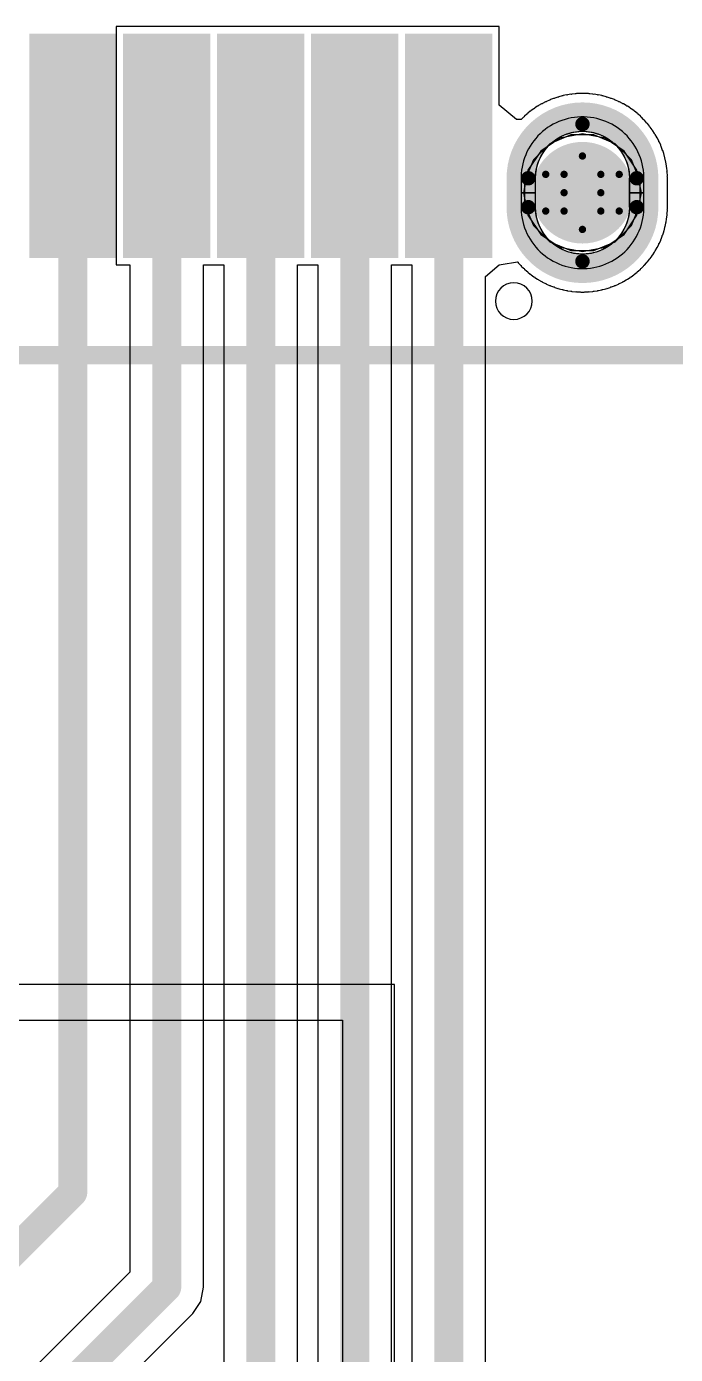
# Model space of a CAD drawing. Header units: inches. Extents: x -3 to 423, y -3 to 110.
# Drawn here: x 55.65 to 60.14, y 66.96 to 76.15 of the extents above; entities that cross this region are included whole.
import ezdxf

# ---------------------------------------------------------------- set-up
doc = ezdxf.new("R2010")
doc.units = ezdxf.units.IN
for name, color, linetype in [('Bottom Layer', 5, 'Continuous'), ('Bottom Solder', 6, 'Continuous'), ('Drill Drawing', 1, 'Continuous'), ('Mechanical 1', 6, 'Continuous'), ('Mid Layer', 16, 'Continuous'), ('Mid Layer 2', 76, 'Continuous'), ('Multi-Layer', 9, 'Continuous'), ('Pad Holes', 156, 'Continuous'), ('Top Layer', 1, 'Continuous'), ('Top Overlay', 2, 'Continuous'), ('Top Paste', 8, 'Continuous'), ('Top Solder', 216, 'Continuous')]:
    doc.layers.add(name, color=color, linetype=linetype)

# ---------------------------------------------------------------- blocks, each defined once
blk = doc.blocks.new('MOLEX_0475890001_59')
at = {"layer": 'Bottom Layer'}
h = blk.add_hatch(color=5, dxfattribs=at)
edge = h.paths.add_edge_path()
edge.add_arc((-2.225, 3), 0.25, 0, 360)
at = {"layer": 'Bottom Solder'}
h = blk.add_hatch(color=6, dxfattribs=at)
edge = h.paths.add_edge_path()
edge.add_arc((-2.225, 3), 0.3516, 0, 360)
at = {"layer": 'Mid Layer'}
h = blk.add_hatch(color=16, dxfattribs=at)
edge = h.paths.add_edge_path()
edge.add_arc((-2.225, 3), 0.25, 0, 360)
at = {"layer": 'Mid Layer 2'}
h = blk.add_hatch(color=76, dxfattribs=at)
edge = h.paths.add_edge_path()
edge.add_arc((-2.225, 3), 0.25, 0, 360)
at = {"layer": 'Multi-Layer'}
h = blk.add_hatch(color=9, dxfattribs=at)
edge = h.paths.add_edge_path()
edge.add_arc((-2.225, 3), 0.25, 0, 360)
at = {"layer": 'Pad Holes'}
h = blk.add_hatch(color=7, dxfattribs=at)
edge = h.paths.add_edge_path()
edge.add_arc((-2.225, 3), 0.25, 0, 360)
at = {"layer": 'Top Layer'}
for points in [[(-1.5, 3.35), (-1.1, 3.35), (-1.1, 2), (-1.5, 2)], [(-0.85, 3.35), (-0.45, 3.35), (-0.45, 2), (-0.85, 2)], [(-0.2, 3.35), (0.2, 3.35), (0.2, 2), (-0.2, 2)], [(0.45, 3.35), (0.85, 3.35), (0.85, 2), (0.45, 2)], [(1.1, 3.35), (1.5, 3.35), (1.5, 2), (1.1, 2)]]:
    blk.add_hatch(color=1, dxfattribs=at).paths.add_polyline_path(points)
h = blk.add_hatch(color=1, dxfattribs=at)
edge = h.paths.add_edge_path()
edge.add_arc((-2.225, 3), 0.25, 0, 360)
at = {"layer": 'Top Paste'}
for points in [[(-1.5, 3.35), (-1.1, 3.35), (-1.1, 2), (-1.5, 2)], [(-0.85, 3.35), (-0.45, 3.35), (-0.45, 2), (-0.85, 2)], [(-0.2, 3.35), (0.2, 3.35), (0.2, 2), (-0.2, 2)], [(0.45, 3.35), (0.85, 3.35), (0.85, 2), (0.45, 2)], [(1.1, 3.35), (1.5, 3.35), (1.5, 2), (1.1, 2)]]:
    blk.add_hatch(color=8, dxfattribs=at).paths.add_polyline_path(points)
at = {"layer": 'Top Solder'}
for points in [[(-1.6016, 3.4516), (-0.9984, 3.4516), (-0.9984, 1.8984), (-1.6016, 1.8984)], [(-0.9516, 3.4516), (-0.3484, 3.4516), (-0.3484, 1.8984), (-0.9516, 1.8984)], [(-0.3016, 3.4516), (0.3016, 3.4516), (0.3016, 1.8984), (-0.3016, 1.8984)], [(0.3484, 3.4516), (0.9516, 3.4516), (0.9516, 1.8984), (0.3484, 1.8984)], [(0.9984, 3.4516), (1.6016, 3.4516), (1.6016, 1.8984), (0.9984, 1.8984)]]:
    blk.add_hatch(color=216, dxfattribs=at).paths.add_polyline_path(points)
h = blk.add_hatch(color=216, dxfattribs=at)
edge = h.paths.add_edge_path()
edge.add_arc((-2.225, 3), 0.3516, 0, 360)
at = {"layer": 'Mechanical 1'}
for points, format in [([(3, 4.125, 0.127, 0.127, 0), (-3, 4.125, 0.127, 0.127, 0)], "xyseb"), ([(-2.55, 3.1, -0.414214), (-2.225, 3.425)], "xyb"), ([(-2.55, 3.1, -0.414214), (-2.225, 3.425)], "xyb"), ([(-2.225, 3.425, -0.414214), (-1.9, 3.1)], "xyb"), ([(-2.225, 3.425, -0.414214), (-1.9, 3.1)], "xyb"), ([(-2.225, 2.575, -0.414214), (-2.55, 2.9)], "xyb"), ([(-2.225, 2.575, -0.414214), (-2.55, 2.9)], "xyb"), ([(-1.9, 2.9, -0.414214), (-2.225, 2.575)], "xyb"), ([(-1.9, 2.9, -0.414214), (-2.225, 2.575)], "xyb")]:
    blk.add_lwpolyline(points, format=format, dxfattribs=at)
for points in [[(-2.225, 3.425, 1), (-2.225, 3.425, 1)], [(-2.225, 3.425, 1), (-2.225, 3.425, 1)], [(-2.225, 3.425, 1), (-2.225, 3.425, 1)], [(-2.225, 3.425, 1), (-2.225, 3.425, 1)], [(-2.55, 3.1, 1), (-2.55, 3.1, 1)], [(-2.55, 3.1, 1), (-2.55, 3.1, 1)], [(-2.55, 3.1, 1), (-2.55, 3.1, 1)], [(-2.55, 3.1, 1), (-2.55, 3.1, 1)], [(-1.9, 3.1, 1), (-1.9, 3.1, 1)], [(-1.9, 3.1, 1), (-1.9, 3.1, 1)], [(-1.9, 3.1, 1), (-1.9, 3.1, 1)], [(-1.9, 3.1, 1), (-1.9, 3.1, 1)], [(-2.55, 2.9, 1), (-2.55, 2.9, 1)], [(-2.55, 2.9, 1), (-2.55, 2.9, 1)], [(-2.55, 2.9, 1), (-2.55, 2.9, 1)], [(-2.55, 2.9, 1), (-2.55, 2.9, 1)], [(-1.9, 2.9, 1), (-1.9, 2.9, 1)], [(-1.9, 2.9, 1), (-1.9, 2.9, 1)], [(-1.9, 2.9, 1), (-1.9, 2.9, 1)], [(-1.9, 2.9, 1), (-1.9, 2.9, 1)], [(-2.225, 2.575, 1), (-2.225, 2.575, 1)], [(-2.225, 2.575, 1), (-2.225, 2.575, 1)], [(-2.225, 2.575, 1), (-2.225, 2.575, 1)], [(-2.225, 2.575, 1), (-2.225, 2.575, 1)]]:
    blk.add_lwpolyline(points, format="xyb", close=True, dxfattribs=at)
for points in [[(-2.55, 3.1), (-2.55, 2.9)], [(-2.55, 3.1), (-2.55, 2.9)], [(-1.9, 3.1), (-1.9, 2.9)], [(-1.9, 3.1), (-1.9, 2.9)]]:
    blk.add_lwpolyline(points, dxfattribs=at)
at = {"layer": 'Top Layer'}
for p, q in [((-2.3877, 3.4928), (-2.408, 3.4837)), ((-2.3669, 3.5008), (-2.3877, 3.4928)), ((-2.3458, 3.5076), (-2.3669, 3.5008)), ((-2.3242, 3.5134), (-2.3458, 3.5076)), ((-2.3025, 3.518), (-2.3242, 3.5134)), ((-2.2805, 3.5215), (-2.3025, 3.518)), ((-2.2583, 3.5238), (-2.2805, 3.5215)), ((-2.2361, 3.525), (-2.2583, 3.5238)), ((-2.2139, 3.525), (-2.2361, 3.525)), ((-2.1916, 3.5238), (-2.2139, 3.525)), ((-2.1695, 3.5215), (-2.1916, 3.5238)), ((-2.1475, 3.518), (-2.1695, 3.5215)), ((-2.1257, 3.5134), (-2.1475, 3.518)), ((-2.1043, 3.5076), (-2.1257, 3.5134)), ((-2.0831, 3.5008), (-2.1043, 3.5076)), ((-2.0623, 3.4928), (-2.0831, 3.5008)), ((-2.042, 3.4837), (-2.0623, 3.4928)), ((-2.5177, 3.4084), (-2.5334, 3.3927)), ((-2.5011, 3.4233), (-2.5177, 3.4084)), ((-2.4838, 3.4373), (-2.5011, 3.4233)), ((-2.4658, 3.4504), (-2.4838, 3.4373)), ((-2.4471, 3.4625), (-2.4658, 3.4504)), ((-2.4279, 3.4736), (-2.4471, 3.4625)), ((-2.408, 3.4837), (-2.4279, 3.4736)), ((-2.3494, 3.4004), (-2.3335, 3.4065)), ((-2.3335, 3.4065), (-2.3173, 3.4117)), ((-2.3173, 3.4117), (-2.3009, 3.4161)), ((-2.3009, 3.4161), (-2.2842, 3.4197)), ((-2.2842, 3.4197), (-2.2674, 3.4223)), ((-2.2674, 3.4223), (-2.2505, 3.4241)), ((-2.2505, 3.4241), (-2.2335, 3.425)), ((-2.2335, 3.425), (-2.2165, 3.425)), ((-2.2165, 3.425), (-2.1995, 3.4241)), ((-2.1995, 3.4241), (-2.1826, 3.4223)), ((-2.1826, 3.4223), (-2.1658, 3.4197)), ((-2.1658, 3.4197), (-2.1491, 3.4161)), ((-2.1491, 3.4161), (-2.1327, 3.4117)), ((-2.1327, 3.4117), (-2.1165, 3.4065)), ((-2.1165, 3.4065), (-2.1006, 3.4004)), ((-2.0221, 3.4736), (-2.042, 3.4837)), ((-2.0029, 3.4625), (-2.0221, 3.4736)), ((-1.9842, 3.4504), (-2.0029, 3.4625)), ((-1.9662, 3.4373), (-1.9842, 3.4504)), ((-1.9489, 3.4233), (-1.9662, 3.4373)), ((-1.9324, 3.4084), (-1.9489, 3.4233)), ((-1.9166, 3.3927), (-1.9324, 3.4084)), ((-2.5875, 3.3221), (-2.5986, 3.3029)), ((-2.5754, 3.3408), (-2.5875, 3.3221)), ((-2.5623, 3.3588), (-2.5754, 3.3408)), ((-2.5483, 3.3761), (-2.5623, 3.3588)), ((-2.5334, 3.3927), (-2.5483, 3.3761)), ((-2.4829, 3.2979), (-2.4722, 3.3111)), ((-2.4722, 3.3111), (-2.4608, 3.3238)), ((-2.4608, 3.3238), (-2.4488, 3.3358)), ((-2.4488, 3.3358), (-2.4361, 3.3472)), ((-2.4361, 3.3472), (-2.4229, 3.3579)), ((-2.4229, 3.3579), (-2.4091, 3.3679)), ((-2.4091, 3.3679), (-2.3949, 3.3772)), ((-2.3949, 3.3772), (-2.3801, 3.3857)), ((-2.3801, 3.3857), (-2.365, 3.3934)), ((-2.365, 3.3934), (-2.3494, 3.4004)), ((-2.1006, 3.4004), (-2.085, 3.3934)), ((-2.085, 3.3934), (-2.0699, 3.3857)), ((-2.0699, 3.3857), (-2.0551, 3.3772)), ((-2.0551, 3.3772), (-2.0409, 3.3679)), ((-2.0409, 3.3679), (-2.0271, 3.3579)), ((-2.0271, 3.3579), (-2.0139, 3.3472)), ((-2.0139, 3.3472), (-2.0012, 3.3358)), ((-2.0012, 3.3358), (-1.9892, 3.3238)), ((-1.9892, 3.3238), (-1.9778, 3.3111)), ((-1.9778, 3.3111), (-1.9671, 3.2979)), ((-1.9017, 3.3761), (-1.9166, 3.3927)), ((-1.8877, 3.3588), (-1.9017, 3.3761)), ((-1.8746, 3.3408), (-1.8877, 3.3588)), ((-1.8625, 3.3221), (-1.8746, 3.3408)), ((-1.8514, 3.3029), (-1.8625, 3.3221)), ((-2.6326, 3.2208), (-2.6384, 3.1992)), ((-2.6258, 3.2419), (-2.6326, 3.2208)), ((-2.6178, 3.2627), (-2.6258, 3.2419)), ((-2.6087, 3.283), (-2.6178, 3.2627)), ((-2.5986, 3.3029), (-2.6087, 3.283)), ((-2.5315, 3.2085), (-2.5254, 3.2244)), ((-2.5254, 3.2244), (-2.5184, 3.24)), ((-2.5184, 3.24), (-2.5107, 3.2551)), ((-2.5107, 3.2551), (-2.5022, 3.2699)), ((-2.5022, 3.2699), (-2.4929, 3.2841)), ((-2.4929, 3.2841), (-2.4829, 3.2979)), ((-1.9671, 3.2979), (-1.9571, 3.2841)), ((-1.9571, 3.2841), (-1.9478, 3.2699)), ((-1.9478, 3.2699), (-1.9393, 3.2551)), ((-1.9393, 3.2551), (-1.9316, 3.24)), ((-1.9316, 3.24), (-1.9246, 3.2244)), ((-1.9246, 3.2244), (-1.9185, 3.2085)), ((-1.8413, 3.283), (-1.8514, 3.3029)), ((-1.8322, 3.2627), (-1.8413, 3.283)), ((-1.8242, 3.2419), (-1.8322, 3.2627)), ((-1.8174, 3.2208), (-1.8242, 3.2419)), ((-1.8116, 3.1992), (-1.8174, 3.2208)), ((-2.6488, 3.1334), (-2.65, 3.1111)), ((-2.6465, 3.1555), (-2.6488, 3.1334)), ((-2.643, 3.1775), (-2.6465, 3.1555)), ((-2.6384, 3.1992), (-2.643, 3.1775)), ((-2.55, 3.1085), (-2.5491, 3.1255)), ((-2.5491, 3.1255), (-2.5473, 3.1424)), ((-2.5473, 3.1424), (-2.5447, 3.1592)), ((-2.5447, 3.1592), (-2.5411, 3.1759)), ((-2.5411, 3.1759), (-2.5367, 3.1923)), ((-2.5367, 3.1923), (-2.5315, 3.2085)), ((-1.9185, 3.2085), (-1.9133, 3.1923)), ((-1.9133, 3.1923), (-1.9089, 3.1759)), ((-1.9089, 3.1759), (-1.9053, 3.1592)), ((-1.9053, 3.1592), (-1.9027, 3.1424)), ((-1.9027, 3.1424), (-1.9009, 3.1255)), ((-1.9009, 3.1255), (-1.9, 3.1085)), ((-1.807, 3.1775), (-1.8116, 3.1992)), ((-1.8035, 3.1555), (-1.807, 3.1775)), ((-1.8012, 3.1333), (-1.8035, 3.1555)), ((-1.8, 3.1111), (-1.8012, 3.1333)), ((-2.65, 3.1111), (-2.65, 3)), ((-2.55, 3), (-2.55, 3.1085)), ((-1.9, 3.1085), (-1.9, 3)), ((-1.8, 3), (-1.8, 3.1111)), ((-2.65, 3), (-2.55, 3)), ((-2.55, 3), (-2.65, 3)), ((-2.65, 3), (-2.65, 2.8889)), ((-2.55, 2.8915), (-2.55, 3)), ((-1.9, 3), (-1.8, 3)), ((-1.8, 3), (-1.9, 3)), ((-1.9, 3), (-1.9, 2.8915)), ((-1.8, 2.8889), (-1.8, 3)), ((-2.65, 2.8889), (-2.6488, 2.8666)), ((-2.6488, 2.8666), (-2.6465, 2.8445)), ((-2.5491, 2.8745), (-2.55, 2.8915)), ((-2.5473, 2.8576), (-2.5491, 2.8745)), ((-2.5447, 2.8408), (-2.5473, 2.8576)), ((-1.9027, 2.8576), (-1.9053, 2.8408)), ((-1.9009, 2.8745), (-1.9027, 2.8576)), ((-1.9, 2.8915), (-1.9009, 2.8745)), ((-1.8035, 2.8445), (-1.8012, 2.8666)), ((-1.8012, 2.8666), (-1.8, 2.8889)), ((-2.6465, 2.8445), (-2.643, 2.8225)), ((-2.643, 2.8225), (-2.6384, 2.8007)), ((-2.6384, 2.8007), (-2.6326, 2.7793)), ((-2.6326, 2.7793), (-2.6258, 2.7581)), ((-2.6258, 2.7581), (-2.6178, 2.7373)), ((-2.5411, 2.8241), (-2.5447, 2.8408)), ((-2.5367, 2.8077), (-2.5411, 2.8241)), ((-2.5315, 2.7915), (-2.5367, 2.8077)), ((-2.5254, 2.7756), (-2.5315, 2.7915)), ((-2.5184, 2.76), (-2.5254, 2.7756)), ((-2.5107, 2.7449), (-2.5184, 2.76)), ((-1.9316, 2.76), (-1.9393, 2.7449)), ((-1.9246, 2.7756), (-1.9316, 2.76)), ((-1.9185, 2.7915), (-1.9246, 2.7756)), ((-1.9133, 2.8077), (-1.9185, 2.7915)), ((-1.9089, 2.8241), (-1.9133, 2.8077)), ((-1.9053, 2.8408), (-1.9089, 2.8241)), ((-1.8322, 2.7373), (-1.8242, 2.7581)), ((-1.8242, 2.7581), (-1.8174, 2.7793)), ((-1.8174, 2.7793), (-1.8116, 2.8007)), ((-1.8116, 2.8007), (-1.807, 2.8225)), ((-1.807, 2.8225), (-1.8035, 2.8445)), ((-2.6178, 2.7373), (-2.6087, 2.717)), ((-2.6087, 2.717), (-2.5986, 2.6971)), ((-2.5986, 2.6971), (-2.5875, 2.6779)), ((-2.5875, 2.6779), (-2.5754, 2.6592)), ((-2.5022, 2.7301), (-2.5107, 2.7449)), ((-2.4929, 2.7158), (-2.5022, 2.7301)), ((-2.4829, 2.7021), (-2.4929, 2.7158)), ((-2.4722, 2.6889), (-2.4829, 2.7021)), ((-2.4608, 2.6762), (-2.4722, 2.6889)), ((-2.4488, 2.6642), (-2.4608, 2.6762)), ((-1.9892, 2.6762), (-2.0012, 2.6642)), ((-1.9778, 2.6889), (-1.9892, 2.6762)), ((-1.9671, 2.7021), (-1.9778, 2.6889)), ((-1.9571, 2.7159), (-1.9671, 2.7021)), ((-1.9478, 2.7301), (-1.9571, 2.7159)), ((-1.9393, 2.7449), (-1.9478, 2.7301)), ((-1.8746, 2.6592), (-1.8625, 2.6779)), ((-1.8625, 2.6779), (-1.8514, 2.6971)), ((-1.8514, 2.6971), (-1.8413, 2.717)), ((-1.8413, 2.717), (-1.8322, 2.7373)), ((-2.5754, 2.6592), (-2.5623, 2.6412)), ((-2.5623, 2.6412), (-2.5483, 2.6239)), ((-2.5483, 2.6239), (-2.5334, 2.6074)), ((-2.5334, 2.6074), (-2.5177, 2.5916)), ((-2.5177, 2.5916), (-2.5011, 2.5767)), ((-2.5011, 2.5767), (-2.4838, 2.5627)), ((-2.4361, 2.6528), (-2.4488, 2.6642)), ((-2.4229, 2.6421), (-2.4361, 2.6528)), ((-2.4091, 2.6321), (-2.4229, 2.6421)), ((-2.3949, 2.6228), (-2.4091, 2.6321)), ((-2.3801, 2.6143), (-2.3949, 2.6228)), ((-2.365, 2.6066), (-2.3801, 2.6143)), ((-2.3494, 2.5996), (-2.365, 2.6066)), ((-2.3335, 2.5935), (-2.3494, 2.5996)), ((-2.3173, 2.5883), (-2.3335, 2.5935)), ((-2.3009, 2.5839), (-2.3173, 2.5883)), ((-2.2842, 2.5803), (-2.3009, 2.5839)), ((-2.2674, 2.5777), (-2.2842, 2.5803)), ((-2.2505, 2.5759), (-2.2674, 2.5777)), ((-2.2335, 2.575), (-2.2505, 2.5759)), ((-2.2165, 2.575), (-2.2335, 2.575)), ((-2.1995, 2.5759), (-2.2165, 2.575)), ((-2.1826, 2.5777), (-2.1995, 2.5759)), ((-2.1657, 2.5803), (-2.1826, 2.5777)), ((-2.1491, 2.5839), (-2.1657, 2.5803)), ((-2.1327, 2.5883), (-2.1491, 2.5839)), ((-2.1165, 2.5935), (-2.1327, 2.5883)), ((-2.1006, 2.5996), (-2.1165, 2.5935)), ((-2.085, 2.6066), (-2.1006, 2.5996)), ((-2.0699, 2.6143), (-2.085, 2.6066)), ((-2.0551, 2.6228), (-2.0699, 2.6143)), ((-2.0408, 2.6321), (-2.0551, 2.6228)), ((-2.0271, 2.6421), (-2.0408, 2.6321)), ((-2.0139, 2.6528), (-2.0271, 2.6421)), ((-2.0012, 2.6642), (-2.0139, 2.6528)), ((-1.9662, 2.5627), (-1.9489, 2.5767)), ((-1.9489, 2.5767), (-1.9324, 2.5916)), ((-1.9324, 2.5916), (-1.9166, 2.6074)), ((-1.9166, 2.6074), (-1.9017, 2.6239)), ((-1.9017, 2.6239), (-1.8877, 2.6412)), ((-1.8877, 2.6412), (-1.8746, 2.6592)), ((-2.4838, 2.5627), (-2.4658, 2.5496)), ((-2.4658, 2.5496), (-2.4471, 2.5375)), ((-2.4471, 2.5375), (-2.4279, 2.5264)), ((-2.4279, 2.5264), (-2.408, 2.5163)), ((-2.408, 2.5163), (-2.3877, 2.5072)), ((-2.3877, 2.5072), (-2.3669, 2.4992)), ((-2.3669, 2.4992), (-2.3458, 2.4924)), ((-2.3458, 2.4924), (-2.3242, 2.4866)), ((-2.3242, 2.4866), (-2.3025, 2.482)), ((-2.3025, 2.482), (-2.2805, 2.4785)), ((-2.1695, 2.4785), (-2.1475, 2.482)), ((-2.1475, 2.482), (-2.1257, 2.4866)), ((-2.1257, 2.4866), (-2.1043, 2.4924)), ((-2.1043, 2.4924), (-2.0831, 2.4992)), ((-2.0831, 2.4992), (-2.0623, 2.5072)), ((-2.0623, 2.5072), (-2.042, 2.5163)), ((-2.042, 2.5163), (-2.0221, 2.5264)), ((-2.0221, 2.5264), (-2.0029, 2.5375)), ((-2.0029, 2.5375), (-1.9842, 2.5496)), ((-1.9842, 2.5496), (-1.9662, 2.5627)), ((-2.2805, 2.4785), (-2.2584, 2.4762)), ((-2.2584, 2.4762), (-2.2361, 2.475)), ((-2.2361, 2.475), (-2.2139, 2.475)), ((-2.2139, 2.475), (-2.1916, 2.4762)), ((-2.1916, 2.4762), (-2.1695, 2.4785))]:
    blk.add_line(p, q, dxfattribs=at)
at = {"layer": 'Top Overlay'}
for points in [[(-1.623, 3.75, 1), (-1.877, 3.75, 1)], [(-1.877, 3.75, 1), (-1.877, 3.75, 1)], [(-1.623, 3.75, 1), (-1.623, 3.75, 1)]]:
    blk.add_lwpolyline(points, format="xyb", close=True, dxfattribs=at)
at = {"layer": 'Top Paste'}
for points in [[(-2.6, 3.1, 0.1, 0.1, -0.414214), (-2.225, 3.475, 0.1, 0.1, 0)], [(-2.225, 3.475, 0.1, 0.1, -0.414214), (-1.85, 3.1, 0.1, 0.1, 0)], [(-2.6, 3.1, 0.1, 0.1, 0), (-2.6, 2.9, 0.1, 0.1, 0)], [(-1.85, 3.1, 0.1, 0.1, 0), (-1.85, 2.9, 0.1, 0.1, 0)], [(-2.225, 2.525, 0.1, 0.1, -0.414214), (-2.6, 2.9, 0.1, 0.1, 0)], [(-1.85, 2.9, 0.1, 0.1, -0.414214), (-2.225, 2.525, 0.1, 0.1, 0)]]:
    blk.add_lwpolyline(points, format="xyseb", dxfattribs=at)
for points in [[(-2.25, 3.475, 0.05, 0.05, 1), (-2.2, 3.475, 0.05, 0.05, 1)], [(-2.25, 3.475, 0.05, 0.05, 1), (-2.2, 3.475, 0.05, 0.05, 1)], [(-2.625, 3.1, 0.05, 0.05, 1), (-2.575, 3.1, 0.05, 0.05, 1)], [(-2.625, 3.1, 0.05, 0.05, 1), (-2.575, 3.1, 0.05, 0.05, 1)], [(-1.875, 3.1, 0.05, 0.05, 1), (-1.825, 3.1, 0.05, 0.05, 1)], [(-1.875, 3.1, 0.05, 0.05, 1), (-1.825, 3.1, 0.05, 0.05, 1)], [(-2.625, 2.9, 0.05, 0.05, 1), (-2.575, 2.9, 0.05, 0.05, 1)], [(-2.625, 2.9, 0.05, 0.05, 1), (-2.575, 2.9, 0.05, 0.05, 1)], [(-1.875, 2.9, 0.05, 0.05, 1), (-1.825, 2.9, 0.05, 0.05, 1)], [(-1.875, 2.9, 0.05, 0.05, 1), (-1.825, 2.9, 0.05, 0.05, 1)], [(-2.25, 2.525, 0.05, 0.05, 1), (-2.2, 2.525, 0.05, 0.05, 1)], [(-2.25, 2.525, 0.05, 0.05, 1), (-2.2, 2.525, 0.05, 0.05, 1)]]:
    blk.add_lwpolyline(points, format="xyseb", close=True, dxfattribs=at)
at = {"layer": 'Top Solder'}
for points in [[(-2.65, 3.1, 0.2, 0.2, -0.414214), (-2.225, 3.525, 0.2, 0.2, 0)], [(-2.225, 3.525, 0.2, 0.2, -0.414214), (-1.8, 3.1, 0.2, 0.2, 0)], [(-2.65, 3.1, 0.2, 0.2, 0), (-2.65, 2.9, 0.2, 0.2, 0)], [(-1.8, 3.1, 0.2, 0.2, 0), (-1.8, 2.9, 0.2, 0.2, 0)], [(-2.225, 2.475, 0.2, 0.2, -0.414214), (-2.65, 2.9, 0.2, 0.2, 0)], [(-1.8, 2.9, 0.2, 0.2, -0.414214), (-2.225, 2.475, 0.2, 0.2, 0)]]:
    blk.add_lwpolyline(points, format="xyseb", dxfattribs=at)
for points in [[(-2.275, 3.525, 0.1, 0.1, 1), (-2.175, 3.525, 0.1, 0.1, 1)], [(-2.275, 3.525, 0.1, 0.1, 1), (-2.175, 3.525, 0.1, 0.1, 1)], [(-2.7, 3.1, 0.1, 0.1, 1), (-2.6, 3.1, 0.1, 0.1, 1)], [(-2.7, 3.1, 0.1, 0.1, 1), (-2.6, 3.1, 0.1, 0.1, 1)], [(-1.85, 3.1, 0.1, 0.1, 1), (-1.75, 3.1, 0.1, 0.1, 1)], [(-1.85, 3.1, 0.1, 0.1, 1), (-1.75, 3.1, 0.1, 0.1, 1)], [(-2.7, 2.9, 0.1, 0.1, 1), (-2.6, 2.9, 0.1, 0.1, 1)], [(-2.7, 2.9, 0.1, 0.1, 1), (-2.6, 2.9, 0.1, 0.1, 1)], [(-1.85, 2.9, 0.1, 0.1, 1), (-1.75, 2.9, 0.1, 0.1, 1)], [(-1.85, 2.9, 0.1, 0.1, 1), (-1.75, 2.9, 0.1, 0.1, 1)], [(-2.275, 2.475, 0.1, 0.1, 1), (-2.175, 2.475, 0.1, 0.1, 1)], [(-2.275, 2.475, 0.1, 0.1, 1), (-2.175, 2.475, 0.1, 0.1, 1)]]:
    blk.add_lwpolyline(points, format="xyseb", close=True, dxfattribs=at)

msp = doc.modelspace()

# ---------------------------------------------------------------- linework, layer by layer
at = {"layer": 'Bottom Layer'}
for p, q in [((59.3389, 75.3768), (59.2066, 75.2884)), ((59.495, 75.4078), (59.3389, 75.3768)), ((59.6511, 75.3768), (59.495, 75.4078)), ((59.7834, 75.2884), (59.6511, 75.3768)), ((59.2066, 75.2884), (59.1182, 75.1561)), ((59.8718, 75.1561), (59.7834, 75.2884)), ((59.1182, 75.1561), (59.0872, 75)), ((59.9028, 75), (59.8718, 75.1561)), ((59.0872, 75), (59.1182, 74.8439)), ((59.8718, 74.8439), (59.9028, 75)), ((59.1182, 74.8439), (59.2066, 74.7116)), ((59.7834, 74.7116), (59.8718, 74.8439)), ((59.2066, 74.7116), (59.3389, 74.6232)), ((59.6511, 74.6232), (59.7834, 74.7116)), ((59.3389, 74.6232), (59.495, 74.5922)), ((59.495, 74.5922), (59.6511, 74.6232))]:
    msp.add_line(p, q, dxfattribs=at)
at = {"layer": 'Drill Drawing'}
for points in [[(59.368, 75.127, 0.0508, 0.0508, 0), (59.495, 75.254, 0.0508, 0.0508, 0)], [(59.495, 75.254, 0.0508, 0.0508, 0), (59.622, 75.127, 0.0508, 0.0508, 0)], [(59.241, 75.127, 0.0508, 0.0508, 0), (59.368, 75, 0.0508, 0.0508, 0)], [(59.241, 75.127, 0.0508, 0.0508, 0), (59.368, 75.127, 0.0508, 0.0508, 0)], [(59.622, 75.127, 0.0508, 0.0508, 0), (59.749, 75.127, 0.0508, 0.0508, 0)], [(59.622, 75, 0.0508, 0.0508, 0), (59.749, 75.127, 0.0508, 0.0508, 0)], [(59.241, 74.873, 0.0508, 0.0508, 0), (59.368, 75, 0.0508, 0.0508, 0)], [(59.622, 75, 0.0508, 0.0508, 0), (59.749, 74.873, 0.0508, 0.0508, 0)], [(59.241, 74.873, 0.0508, 0.0508, 0), (59.368, 74.873, 0.0508, 0.0508, 0)], [(59.368, 74.873, 0.0508, 0.0508, 0), (59.495, 74.746, 0.0508, 0.0508, 0)], [(59.495, 74.746, 0.0508, 0.0508, 0), (59.622, 74.873, 0.0508, 0.0508, 0)], [(59.622, 74.873, 0.0508, 0.0508, 0), (59.749, 74.873, 0.0508, 0.0508, 0)]]:
    msp.add_lwpolyline(points, format="xyseb", dxfattribs=at)
for points in [[(59.4823, 75.254, 0.0254, 0.0254, 1), (59.5077, 75.254, 0.0254, 0.0254, 1)], [(59.4823, 75.254, 0.0254, 0.0254, 1), (59.5077, 75.254, 0.0254, 0.0254, 1)], [(59.2283, 75.127, 0.0254, 0.0254, 1), (59.2537, 75.127, 0.0254, 0.0254, 1)], [(59.2283, 75.127, 0.0254, 0.0254, 1), (59.2537, 75.127, 0.0254, 0.0254, 1)], [(59.3553, 75.127, 0.0254, 0.0254, 1), (59.3807, 75.127, 0.0254, 0.0254, 1)], [(59.3553, 75.127, 0.0254, 0.0254, 1), (59.3807, 75.127, 0.0254, 0.0254, 1)], [(59.6093, 75.127, 0.0254, 0.0254, 1), (59.6347, 75.127, 0.0254, 0.0254, 1)], [(59.6093, 75.127, 0.0254, 0.0254, 1), (59.6347, 75.127, 0.0254, 0.0254, 1)], [(59.7363, 75.127, 0.0254, 0.0254, 1), (59.7617, 75.127, 0.0254, 0.0254, 1)], [(59.7363, 75.127, 0.0254, 0.0254, 1), (59.7617, 75.127, 0.0254, 0.0254, 1)], [(59.3553, 75, 0.0254, 0.0254, 1), (59.3807, 75, 0.0254, 0.0254, 1)], [(59.3553, 75, 0.0254, 0.0254, 1), (59.3807, 75, 0.0254, 0.0254, 1)], [(59.6093, 75, 0.0254, 0.0254, 1), (59.6347, 75, 0.0254, 0.0254, 1)], [(59.6093, 75, 0.0254, 0.0254, 1), (59.6347, 75, 0.0254, 0.0254, 1)], [(59.2283, 74.873, 0.0254, 0.0254, 1), (59.2537, 74.873, 0.0254, 0.0254, 1)], [(59.2283, 74.873, 0.0254, 0.0254, 1), (59.2537, 74.873, 0.0254, 0.0254, 1)], [(59.3553, 74.873, 0.0254, 0.0254, 1), (59.3807, 74.873, 0.0254, 0.0254, 1)], [(59.3553, 74.873, 0.0254, 0.0254, 1), (59.3807, 74.873, 0.0254, 0.0254, 1)], [(59.6093, 74.873, 0.0254, 0.0254, 1), (59.6347, 74.873, 0.0254, 0.0254, 1)], [(59.6093, 74.873, 0.0254, 0.0254, 1), (59.6347, 74.873, 0.0254, 0.0254, 1)], [(59.7363, 74.873, 0.0254, 0.0254, 1), (59.7617, 74.873, 0.0254, 0.0254, 1)], [(59.7363, 74.873, 0.0254, 0.0254, 1), (59.7617, 74.873, 0.0254, 0.0254, 1)], [(59.4823, 74.746, 0.0254, 0.0254, 1), (59.5077, 74.746, 0.0254, 0.0254, 1)], [(59.4823, 74.746, 0.0254, 0.0254, 1), (59.5077, 74.746, 0.0254, 0.0254, 1)]]:
    msp.add_lwpolyline(points, format="xyseb", close=True, dxfattribs=at)
at = {"layer": 'Mid Layer'}
for p, q in [((59.3389, 75.3768), (59.2066, 75.2884)), ((59.495, 75.4078), (59.3389, 75.3768)), ((59.6511, 75.3768), (59.495, 75.4078)), ((59.7834, 75.2884), (59.6511, 75.3768)), ((59.2066, 75.2884), (59.1182, 75.1561)), ((59.8718, 75.1561), (59.7834, 75.2884)), ((59.1182, 75.1561), (59.0872, 75)), ((59.9028, 75), (59.8718, 75.1561)), ((59.0872, 75), (59.1182, 74.8439)), ((59.8718, 74.8439), (59.9028, 75)), ((59.1182, 74.8439), (59.2066, 74.7116)), ((59.7834, 74.7116), (59.8718, 74.8439)), ((59.2066, 74.7116), (59.3389, 74.6232)), ((59.6511, 74.6232), (59.7834, 74.7116)), ((59.3389, 74.6232), (59.495, 74.5922)), ((59.495, 74.5922), (59.6511, 74.6232))]:
    msp.add_line(p, q, dxfattribs=at)
at = {"layer": 'Mid Layer 2'}
for p, q in [((59.4154, 75.4), (59.2684, 75.3391)), ((59.5746, 75.4), (59.4154, 75.4)), ((59.7216, 75.3391), (59.5746, 75.4)), ((59.2684, 75.3391), (59.1559, 75.2266)), ((59.8341, 75.2266), (59.7216, 75.3391)), ((59.1559, 75.2266), (59.095, 75.0796)), ((59.895, 75.0796), (59.8341, 75.2266)), ((59.095, 75.0796), (59.095, 74.9204)), ((59.895, 74.9204), (59.895, 75.0796)), ((59.095, 74.9204), (59.1559, 74.7734)), ((59.8341, 74.7734), (59.895, 74.9204)), ((59.1559, 74.7734), (59.2684, 74.6609)), ((59.7216, 74.6609), (59.8341, 74.7734)), ((59.2684, 74.6609), (59.4154, 74.6)), ((59.5746, 74.6), (59.7216, 74.6609)), ((59.4154, 74.6), (59.5746, 74.6)), ((58.195, 69.5198), (32.4104, 69.5198)), ((58.195, 31.1644), (58.195, 69.5198)), ((52.5206, 69.2739), (57.8358, 69.2739)), ((57.8358, 69.2739), (57.8358, 31.496))]:
    msp.add_line(p, q, dxfattribs=at)
at = {"layer": 'Top Layer'}
for p, q in [((58.92, 76.15), (56.27, 76.15)), ((56.27, 76.15), (56.27, 74.5)), ((58.92, 75.6048), (58.92, 76.15)), ((59.2663, 75.6411), (59.246, 75.6321)), ((59.2708, 75.6412), (59.2663, 75.6411)), ((59.2741, 75.6444), (59.2708, 75.6412)), ((59.2949, 75.6523), (59.2741, 75.6444)), ((59.2994, 75.6522), (59.2949, 75.6523)), ((59.3029, 75.6552), (59.2994, 75.6522)), ((59.324, 75.662), (59.3029, 75.6552)), ((59.3286, 75.6617), (59.324, 75.662)), ((59.3322, 75.6645), (59.3286, 75.6617)), ((59.3537, 75.6702), (59.3322, 75.6645)), ((59.3582, 75.6696), (59.3537, 75.6702)), ((59.362, 75.6722), (59.3582, 75.6696)), ((59.3838, 75.6768), (59.362, 75.6722)), ((59.3882, 75.676), (59.3838, 75.6768)), ((59.3921, 75.6784), (59.3882, 75.676)), ((59.4141, 75.6819), (59.3921, 75.6784)), ((59.4185, 75.6808), (59.4141, 75.6819)), ((59.4225, 75.683), (59.4185, 75.6808)), ((59.4447, 75.6853), (59.4225, 75.683)), ((59.449, 75.684), (59.4447, 75.6853)), ((59.4532, 75.686), (59.449, 75.684)), ((59.4754, 75.6871), (59.4532, 75.686)), ((59.4797, 75.6856), (59.4754, 75.6871)), ((59.4839, 75.6874), (59.4797, 75.6856)), ((59.5061, 75.6874), (59.4839, 75.6874)), ((59.5104, 75.6856), (59.5061, 75.6874)), ((59.5147, 75.6871), (59.5104, 75.6856)), ((59.5369, 75.686), (59.5147, 75.6871)), ((59.541, 75.684), (59.5369, 75.686)), ((59.5453, 75.6853), (59.541, 75.684)), ((59.5674, 75.683), (59.5453, 75.6853)), ((59.5714, 75.6808), (59.5674, 75.683)), ((59.5759, 75.6819), (59.5714, 75.6808)), ((59.5979, 75.6784), (59.5759, 75.6819)), ((59.6018, 75.676), (59.5979, 75.6784)), ((59.6062, 75.6768), (59.6018, 75.676)), ((59.628, 75.6722), (59.6062, 75.6768)), ((59.6318, 75.6696), (59.628, 75.6722)), ((59.6363, 75.6702), (59.6318, 75.6696)), ((59.6578, 75.6645), (59.6363, 75.6702)), ((59.6614, 75.6617), (59.6578, 75.6645)), ((59.6659, 75.662), (59.6614, 75.6617)), ((59.6871, 75.6552), (59.6659, 75.662)), ((59.6906, 75.6522), (59.6871, 75.6552)), ((59.6951, 75.6523), (59.6906, 75.6522)), ((59.7159, 75.6444), (59.6951, 75.6523)), ((59.7192, 75.6412), (59.7159, 75.6444)), ((59.7237, 75.6411), (59.7192, 75.6412)), ((59.7441, 75.6321), (59.7237, 75.6411)), ((59.0396, 75.5061), (58.92, 75.6048)), ((59.1103, 75.5439), (59.0937, 75.5291)), ((59.1145, 75.5455), (59.1103, 75.5439)), ((59.1167, 75.5495), (59.1145, 75.5455)), ((59.134, 75.5635), (59.1167, 75.5495)), ((59.1384, 75.5648), (59.134, 75.5635)), ((59.1407, 75.5686), (59.1384, 75.5648)), ((59.1587, 75.5817), (59.1407, 75.5686)), ((59.1632, 75.5828), (59.1587, 75.5817)), ((59.1658, 75.5865), (59.1632, 75.5828)), ((59.1844, 75.5987), (59.1658, 75.5865)), ((59.1889, 75.5995), (59.1844, 75.5987)), ((59.1917, 75.6031), (59.1889, 75.5995)), ((59.211, 75.6142), (59.1917, 75.6031)), ((59.2155, 75.6148), (59.211, 75.6142)), ((59.2184, 75.6183), (59.2155, 75.6148)), ((59.2383, 75.6284), (59.2184, 75.6183)), ((59.2428, 75.6288), (59.2383, 75.6284)), ((59.246, 75.6321), (59.2428, 75.6288)), ((59.7472, 75.6287), (59.7441, 75.6321)), ((59.7518, 75.6284), (59.7472, 75.6287)), ((59.7716, 75.6183), (59.7518, 75.6284)), ((59.7745, 75.6148), (59.7716, 75.6183)), ((59.779, 75.6142), (59.7745, 75.6148)), ((59.7983, 75.6031), (59.779, 75.6142)), ((59.8011, 75.5995), (59.7983, 75.6031)), ((59.8055, 75.5987), (59.8011, 75.5995)), ((59.8242, 75.5866), (59.8055, 75.5987)), ((59.8268, 75.5828), (59.8242, 75.5866)), ((59.8313, 75.5817), (59.8268, 75.5828)), ((59.8493, 75.5686), (59.8313, 75.5817)), ((59.8516, 75.5648), (59.8493, 75.5686)), ((59.856, 75.5635), (59.8516, 75.5648)), ((59.8733, 75.5495), (59.856, 75.5635)), ((59.8755, 75.5455), (59.8733, 75.5495)), ((59.8797, 75.5439), (59.8755, 75.5455)), ((59.8963, 75.5291), (59.8797, 75.5439)), ((59.0718, 75.5075), (59.0396, 75.5061)), ((59.0875, 75.5232), (59.0718, 75.5075)), ((59.0918, 75.5249), (59.0875, 75.5232)), ((59.0937, 75.5291), (59.0918, 75.5249)), ((59.8982, 75.5249), (59.8963, 75.5291)), ((59.9025, 75.5232), (59.8982, 75.5249)), ((59.9182, 75.5075), (59.9025, 75.5232)), ((59.9199, 75.5032), (59.9182, 75.5075)), ((59.9241, 75.5013), (59.9199, 75.5032)), ((59.939, 75.4847), (59.9241, 75.5013)), ((59.9405, 75.4805), (59.939, 75.4847)), ((59.9445, 75.4783), (59.9405, 75.4805)), ((59.9585, 75.461), (59.9445, 75.4783)), ((59.9598, 75.4566), (59.9585, 75.461)), ((59.9636, 75.4543), (59.9598, 75.4566)), ((59.9767, 75.4363), (59.9636, 75.4543)), ((59.9778, 75.4318), (59.9767, 75.4363)), ((59.9815, 75.4292), (59.9778, 75.4318)), ((59.9937, 75.4106), (59.9815, 75.4292)), ((59.9945, 75.4061), (59.9937, 75.4106)), ((59.9981, 75.4033), (59.9945, 75.4061)), ((60.0092, 75.384), (59.9981, 75.4033)), ((60.0098, 75.3795), (60.0092, 75.384)), ((60.0133, 75.3765), (60.0098, 75.3795)), ((60.0234, 75.3567), (60.0133, 75.3765)), ((60.0238, 75.3522), (60.0234, 75.3567)), ((60.0271, 75.349), (60.0238, 75.3522)), ((60.0361, 75.3287), (60.0271, 75.349)), ((60.0362, 75.3242), (60.0361, 75.3287)), ((60.0393, 75.3209), (60.0362, 75.3242)), ((60.0473, 75.3001), (60.0393, 75.3209)), ((60.0472, 75.2956), (60.0473, 75.3001)), ((60.0502, 75.2921), (60.0472, 75.2956)), ((60.057, 75.2709), (60.0502, 75.2921)), ((60.0567, 75.2664), (60.057, 75.2709)), ((60.0595, 75.2628), (60.0567, 75.2664)), ((60.0652, 75.2413), (60.0595, 75.2628)), ((60.0646, 75.2368), (60.0652, 75.2413)), ((60.0672, 75.233), (60.0646, 75.2368)), ((60.0718, 75.2112), (60.0672, 75.233)), ((60.071, 75.2067), (60.0718, 75.2112)), ((60.0734, 75.2029), (60.071, 75.2067)), ((60.0769, 75.1809), (60.0734, 75.2029)), ((60.0758, 75.1765), (60.0769, 75.1809)), ((60.078, 75.1725), (60.0758, 75.1765)), ((60.0803, 75.1503), (60.078, 75.1725)), ((60.079, 75.146), (60.0803, 75.1503)), ((60.081, 75.1418), (60.079, 75.146)), ((60.0806, 75.1153), (60.0821, 75.1196)), ((60.0824, 75.1111), (60.0806, 75.1153)), ((60.0821, 75.1196), (60.081, 75.1418)), ((60.0824, 74.8889), (60.0824, 75.1111)), ((60.0734, 74.7971), (60.0769, 74.8191)), ((60.0758, 74.8236), (60.078, 74.8276)), ((60.0769, 74.8191), (60.0758, 74.8236)), ((60.078, 74.8276), (60.0803, 74.8497)), ((60.079, 74.854), (60.081, 74.8581)), ((60.0803, 74.8497), (60.079, 74.854)), ((60.0806, 74.8846), (60.0824, 74.8889)), ((60.0821, 74.8803), (60.0806, 74.8846)), ((60.081, 74.8581), (60.0821, 74.8803)), ((60.0502, 74.7079), (60.0571, 74.7291)), ((60.0567, 74.7336), (60.0595, 74.7372)), ((60.0571, 74.7291), (60.0567, 74.7336)), ((60.0595, 74.7372), (60.0652, 74.7587)), ((60.0646, 74.7632), (60.0672, 74.767)), ((60.0652, 74.7587), (60.0646, 74.7632)), ((60.0672, 74.767), (60.0718, 74.7887)), ((60.071, 74.7932), (60.0734, 74.7971)), ((60.0718, 74.7887), (60.071, 74.7932)), ((60.0133, 74.6234), (60.0234, 74.6432)), ((60.0234, 74.6432), (60.0237, 74.6478)), ((60.0237, 74.6478), (60.0271, 74.6509)), ((60.0271, 74.6509), (60.0361, 74.6713)), ((60.0361, 74.6713), (60.0362, 74.6758)), ((60.0362, 74.6758), (60.0393, 74.6791)), ((60.0393, 74.6791), (60.0473, 74.6999)), ((60.0472, 74.7044), (60.0502, 74.7079)), ((60.0473, 74.6999), (60.0472, 74.7044)), ((59.9445, 74.5217), (59.9585, 74.539)), ((59.9585, 74.539), (59.9598, 74.5434)), ((59.9598, 74.5434), (59.9636, 74.5457)), ((59.9636, 74.5457), (59.9767, 74.5637)), ((59.9767, 74.5637), (59.9778, 74.5682)), ((59.9778, 74.5682), (59.9816, 74.5708)), ((59.9816, 74.5708), (59.9937, 74.5895)), ((59.9937, 74.5895), (59.9945, 74.5939)), ((59.9945, 74.5939), (59.9981, 74.5967)), ((59.9981, 74.5967), (60.0092, 74.616)), ((60.0092, 74.616), (60.0098, 74.6205)), ((60.0098, 74.6205), (60.0133, 74.6234)), ((56.27, 74.5), (56.3651, 74.5)), ((56.3651, 74.5), (56.3651, 67.53)), ((56.8749, 67.4244), (56.8749, 74.5)), ((56.8749, 74.5), (57.0151, 74.5)), ((57.0151, 74.5), (57.0151, 65.6855)), ((57.5249, 65.5799), (57.5249, 74.5)), ((57.5249, 74.5), (57.6651, 74.5)), ((57.6651, 74.5), (57.6651, 65.0355)), ((58.1749, 64.9299), (58.1749, 74.5)), ((58.1749, 74.5), (58.3151, 74.5)), ((58.3151, 74.5), (58.3151, 63.9672)), ((58.8249, 74.4199), (58.92, 74.5)), ((58.92, 74.5), (58.9324, 74.5043)), ((58.9324, 74.5043), (59.0456, 74.5217)), ((59.0456, 74.5217), (59.0495, 74.5195)), ((59.0495, 74.5195), (59.0511, 74.5153)), ((59.0511, 74.5153), (59.0659, 74.4987)), ((59.0659, 74.4987), (59.0701, 74.4968)), ((59.0701, 74.4968), (59.0718, 74.4925)), ((59.0718, 74.4925), (59.0875, 74.4768)), ((59.0875, 74.4768), (59.0918, 74.4751)), ((59.0918, 74.4751), (59.0937, 74.4709)), ((59.0937, 74.4709), (59.1103, 74.456)), ((59.1103, 74.456), (59.1145, 74.4545)), ((59.1145, 74.4545), (59.1167, 74.4505)), ((59.1167, 74.4505), (59.134, 74.4365)), ((59.856, 74.4365), (59.8733, 74.4505)), ((59.8733, 74.4505), (59.8755, 74.4545)), ((59.8755, 74.4545), (59.8797, 74.456)), ((59.8797, 74.456), (59.8963, 74.4709)), ((59.8963, 74.4709), (59.8982, 74.4751)), ((59.8982, 74.4751), (59.9025, 74.4768)), ((59.9025, 74.4768), (59.9182, 74.4925)), ((59.9182, 74.4925), (59.9199, 74.4968)), ((59.9199, 74.4968), (59.9241, 74.4987)), ((59.9241, 74.4987), (59.939, 74.5153)), ((59.939, 74.5153), (59.9405, 74.5195)), ((59.9405, 74.5195), (59.9445, 74.5217)), ((58.8249, 63.8616), (58.8249, 74.4199)), ((59.134, 74.4365), (59.1384, 74.4352)), ((59.1384, 74.4352), (59.1408, 74.4314)), ((59.1408, 74.4314), (59.1587, 74.4183)), ((59.1587, 74.4183), (59.1632, 74.4172)), ((59.1632, 74.4172), (59.1658, 74.4134)), ((59.1658, 74.4134), (59.1845, 74.4013)), ((59.1845, 74.4013), (59.1889, 74.4005)), ((59.1889, 74.4005), (59.1917, 74.3969)), ((59.1917, 74.3969), (59.211, 74.3858)), ((59.211, 74.3858), (59.2155, 74.3852)), ((59.2155, 74.3852), (59.2184, 74.3817)), ((59.2184, 74.3817), (59.2382, 74.3716)), ((59.2382, 74.3716), (59.2428, 74.3713)), ((59.2428, 74.3713), (59.2459, 74.3679)), ((59.2459, 74.3679), (59.2663, 74.3589)), ((59.2663, 74.3589), (59.2708, 74.3588)), ((59.2708, 74.3588), (59.2741, 74.3557)), ((59.2741, 74.3557), (59.2949, 74.3477)), ((59.6951, 74.3477), (59.7159, 74.3557)), ((59.7159, 74.3557), (59.7192, 74.3588)), ((59.7192, 74.3588), (59.7237, 74.3589)), ((59.7237, 74.3589), (59.744, 74.3679)), ((59.744, 74.3679), (59.7472, 74.3712)), ((59.7472, 74.3712), (59.7517, 74.3716)), ((59.7517, 74.3716), (59.7715, 74.3817)), ((59.7715, 74.3817), (59.7745, 74.3852)), ((59.7745, 74.3852), (59.779, 74.3858)), ((59.779, 74.3858), (59.7983, 74.3969)), ((59.7983, 74.3969), (59.8011, 74.4005)), ((59.8011, 74.4005), (59.8056, 74.4013)), ((59.8056, 74.4013), (59.8242, 74.4135)), ((59.8242, 74.4135), (59.8268, 74.4172)), ((59.8268, 74.4172), (59.8312, 74.4183)), ((59.8312, 74.4183), (59.8493, 74.4314)), ((59.8493, 74.4314), (59.8516, 74.4352)), ((59.8516, 74.4352), (59.856, 74.4365)), ((59.2949, 74.3477), (59.2994, 74.3478)), ((59.2994, 74.3478), (59.3029, 74.3448)), ((59.3029, 74.3448), (59.3241, 74.3379)), ((59.3241, 74.3379), (59.3286, 74.3383)), ((59.3286, 74.3383), (59.3322, 74.3355)), ((59.3322, 74.3355), (59.3537, 74.3298)), ((59.3537, 74.3298), (59.3582, 74.3304)), ((59.3582, 74.3304), (59.362, 74.3278)), ((59.362, 74.3278), (59.3837, 74.3232)), ((59.3837, 74.3232), (59.3882, 74.324)), ((59.3882, 74.324), (59.3921, 74.3216)), ((59.3921, 74.3216), (59.4141, 74.3181)), ((59.4141, 74.3181), (59.4186, 74.3192)), ((59.4186, 74.3192), (59.4226, 74.317)), ((59.4226, 74.317), (59.4447, 74.3147)), ((59.4447, 74.3147), (59.449, 74.316)), ((59.449, 74.316), (59.4531, 74.314)), ((59.4531, 74.314), (59.4753, 74.3129)), ((59.4753, 74.3129), (59.4797, 74.3144)), ((59.4797, 74.3144), (59.4839, 74.3126)), ((59.4839, 74.3126), (59.5061, 74.3126)), ((59.5061, 74.3126), (59.5103, 74.3144)), ((59.5103, 74.3144), (59.5146, 74.3129)), ((59.5146, 74.3129), (59.5368, 74.314)), ((59.5368, 74.314), (59.5409, 74.316)), ((59.5409, 74.316), (59.5454, 74.3147)), ((59.5454, 74.3147), (59.5675, 74.317)), ((59.5675, 74.317), (59.5715, 74.3192)), ((59.5715, 74.3192), (59.5759, 74.3181)), ((59.5759, 74.3181), (59.5979, 74.3216)), ((59.5979, 74.3216), (59.6017, 74.324)), ((59.6017, 74.324), (59.6062, 74.3232)), ((59.6062, 74.3232), (59.628, 74.3278)), ((59.628, 74.3278), (59.6318, 74.3304)), ((59.6318, 74.3304), (59.6363, 74.3298)), ((59.6363, 74.3298), (59.6578, 74.3355)), ((59.6578, 74.3355), (59.6614, 74.3383)), ((59.6614, 74.3383), (59.666, 74.338)), ((59.666, 74.338), (59.6871, 74.3448)), ((59.6871, 74.3448), (59.6906, 74.3478)), ((59.6906, 74.3478), (59.6951, 74.3477)), ((56.3651, 67.53), (52.7368, 63.9016)), ((56.8555, 67.3268), (56.8749, 67.4244)), ((56.8002, 67.2441), (56.8555, 67.3268)), ((53.1719, 63.6158), (56.8002, 67.2441))]:
    msp.add_line(p, q, dxfattribs=at)
for points in [[(55.97, 68.08, 0.2, 0.2, 0), (55.97, 75.325, 0.2, 0.2, 0)], [(56.62, 67.4244, 0.2, 0.2, 0), (56.62, 75.325, 0.2, 0.2, 0)], [(57.27, 65.5799, 0.2, 0.2, 0), (57.27, 75.325, 0.2, 0.2, 0)], [(57.92, 64.9299, 0.2, 0.2, 0), (57.92, 75.325, 0.2, 0.2, 0)], [(58.57, 63.8616, 0.2, 0.2, 0), (58.57, 75.325, 0.2, 0.2, 0)], [(50.33, 62.44, 0.2, 0.2, 0), (55.97, 68.08, 0.2, 0.2, 0)], [(52.917, 63.7214, 0.2, 0.2, 0), (56.62, 67.4244, 0.2, 0.2, 0)]]:
    msp.add_lwpolyline(points, format="xyseb", dxfattribs=at)
for points in [[(55.92, 75.325, 0.1, 0.1, 1), (56.02, 75.325, 0.1, 0.1, 1)], [(56.57, 75.325, 0.1, 0.1, 1), (56.67, 75.325, 0.1, 0.1, 1)], [(57.22, 75.325, 0.1, 0.1, 1), (57.32, 75.325, 0.1, 0.1, 1)], [(57.87, 75.325, 0.1, 0.1, 1), (57.97, 75.325, 0.1, 0.1, 1)], [(58.52, 75.325, 0.1, 0.1, 1), (58.62, 75.325, 0.1, 0.1, 1)], [(55.92, 68.08, 0.1, 0.1, 1), (56.02, 68.08, 0.1, 0.1, 1)], [(55.92, 68.08, 0.1, 0.1, 1), (56.02, 68.08, 0.1, 0.1, 1)], [(56.57, 67.4244, 0.1, 0.1, 1), (56.67, 67.4244, 0.1, 0.1, 1)], [(56.57, 67.4244, 0.1, 0.1, 1), (56.67, 67.4244, 0.1, 0.1, 1)]]:
    msp.add_lwpolyline(points, format="xyseb", close=True, dxfattribs=at)

# ---------------------------------------------------------------- block references
at = {"rotation": 180}
msp.add_blockref('MOLEX_0475890001_59', (57.27, 78), dxfattribs=at)

doc.saveas('drawing.dxf')
